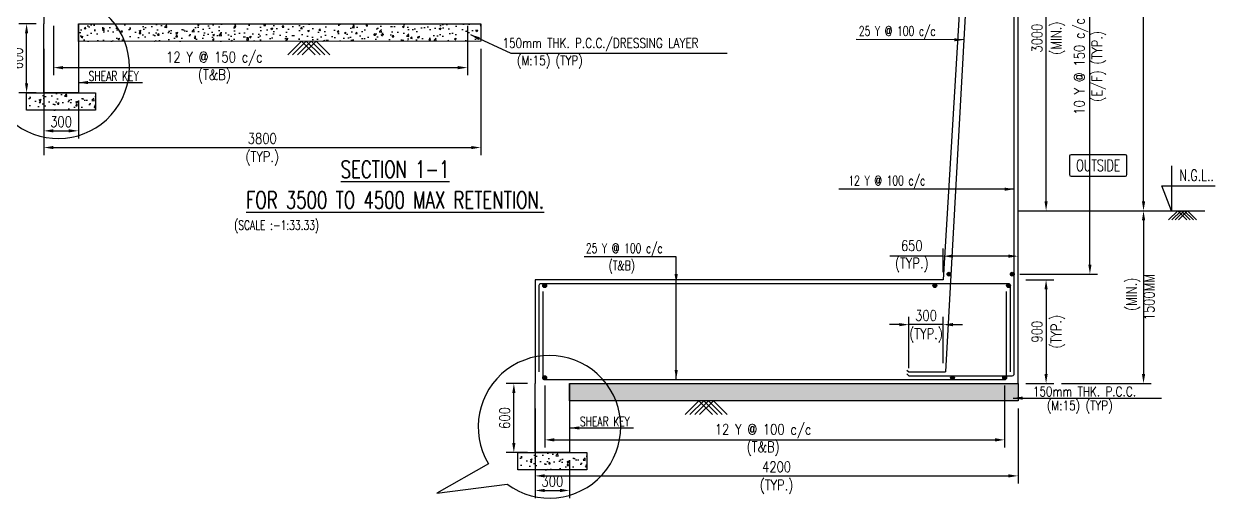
# Model space of a CAD drawing. Extents: x 345615 to 1272425, y -526289 to -156124.
# Drawn here: x 1197697 to 1228781, y -315466 to -303105 of the extents above; entities that cross this region are included whole.
import ezdxf
from ezdxf.enums import TextEntityAlignment as Align

# ---------------------------------------------------------------- set-up
doc = ezdxf.new("R2010")
doc.units = 0
doc.header["$LTSCALE"] = 500
doc.header["$MEASUREMENT"] = 0
doc.header["$PDMODE"] = 35
doc.header["$PDSIZE"] = -15
doc.layers.get('DEFPOINTS').update_dxf_attribs({"color": 4})
for name, color, linetype in [('FOOTING', 4, 'Continuous'), ('NO. BEAM', 3, 'Continuous'), ('S-DIM-1', 5, 'Continuous'), ('S-FOOTING', 4, 'Continuous'), ('S-LEVEL SECTION', 3, 'Continuous'), ('S-PCC', 9, 'Continuous'), ('S-REINFORCEMENT', 6, 'Continuous'), ('S-RETAINING WALL', 6, 'Continuous'), ('S-TEXT', 2, 'Continuous'), ('S-TEXT-1', 4, 'Continuous'), ('S-TITIL', 6, 'Continuous'), ('TITLE', 4, 'Continuous')]:
    doc.layers.add(name, color=color, linetype=linetype)
doc.styles.add('ROMANS', font='simplex.shx', dxfattribs={"width": 0.8, "height": 275, "bigfont": 'bigfont.shx'})
doc.dimstyles.new('dim100', dxfattribs={"dimtxt": 250, "dimasz": 250, "dimexe": 200, "dimexo": 200, "dimgap": 100, "dimtad": 1, "dimdec": 0, "dimzin": 0, "dimdsep": 46, "dimtxsty": 'ROMANS', "dimcen": 0, "dimclrd": 5, "dimclre": 5, "dimclrt": 4, "dimadec": 0, "dimazin": 0, "dimtfac": 1, "dimtdec": 0, "dimtix": 1, "dimtofl": 0, "dimtmove": 2, "dimatfit": 3, "dimfxl": 0, "dimtolj": 1, "dimtzin": 0, "dimlwd": -1, "dimlwe": -1, "dimarcsym": 0})
doc.dimstyles.new('dim33.33', dxfattribs={"dimtxt": 250, "dimasz": 250, "dimexe": 200, "dimexo": 200, "dimgap": 100, "dimtad": 1, "dimdec": 0, "dimlfac": 0.333331, "dimzin": 0, "dimdsep": 46, "dimtxsty": 'ROMANS', "dimcen": 0, "dimclrd": 5, "dimclre": 5, "dimclrt": 4, "dimadec": 0, "dimazin": 0, "dimtfac": 1, "dimtdec": 0, "dimtix": 1, "dimtofl": 0, "dimtmove": 2, "dimatfit": 3, "dimfxl": 0, "dimtolj": 1, "dimtzin": 0, "dimlwd": -1, "dimlwe": -1, "dimarcsym": 0})
doc.dimstyles.new('dim50', dxfattribs={"dimtxt": 250, "dimasz": 250, "dimexe": 200, "dimexo": 200, "dimgap": 100, "dimtad": 1, "dimdec": 0, "dimlfac": 0.5, "dimzin": 0, "dimdsep": 46, "dimtxsty": 'ROMANS', "dimcen": 0, "dimclrd": 5, "dimclre": 5, "dimclrt": 4, "dimadec": 0, "dimazin": 0, "dimtfac": 1, "dimtdec": 0, "dimtix": 1, "dimtofl": 0, "dimtmove": 2, "dimatfit": 3, "dimfxl": 0, "dimtolj": 1, "dimtzin": 0, "dimlwd": -1, "dimlwe": -1, "dimarcsym": 0})

# ---------------------------------------------------------------- blocks, each defined once
blk = doc.blocks.new('*D547')
at = {"layer": 'DEFPOINTS', "color": 0}
for p in [(1198469, -302955), (1209269, -302955, -19), (1209269, -304246)]:
    blk.add_point(p, dxfattribs=at)
at = {"layer": 'S-DIM-1', "color": 5}
for p, q in [((1198469, -303155), (1198469, -304446)), ((1209269, -303155), (1209269, -304446)), ((1198719, -304246), (1209019, -304246))]:
    blk.add_line(p, q, dxfattribs=at)
for points in [[(1198719, -304204), (1198719, -304288), (1198469, -304246)], [(1209019, -304204), (1209019, -304288), (1209269, -304246)]]:
    blk.add_solid(points, dxfattribs=at)
at = {"layer": 'S-DIM-1', "color": 4, "insert": (1202669, -304246), "char_height": 275, "attachment_point": 5, "style": 'ROMANS'}
blk.add_mtext('\\A1;12 Y @ 150 c/c\\P(T&B)', dxfattribs=at)
blk = doc.blocks.new('*D548')
at = {"layer": 'DEFPOINTS', "color": 0}
for p in [(1198219, -303555), (1209619, -303555, -19), (1209619, -306329)]:
    blk.add_point(p, dxfattribs=at)
at = {"layer": 'S-DIM-1', "color": 5}
for p, q in [((1198219, -303755), (1198219, -306529)), ((1209619, -303755), (1209619, -306529)), ((1198469, -306329), (1209369, -306329))]:
    blk.add_line(p, q, dxfattribs=at)
for points in [[(1198469, -306287), (1198469, -306370), (1198219, -306329)], [(1209369, -306287), (1209369, -306370), (1209619, -306329)]]:
    blk.add_solid(points, dxfattribs=at)
at = {"layer": 'S-DIM-1', "color": 4, "char_height": 275, "style": 'ROMANS'}
for s, insert, attachment_point in [('\\A1;3800', (1203919, -306229), 8), ('\\A1;(TYP.)', (1203919, -306429), 2)]:
    blk.add_mtext(s, dxfattribs=dict(at, insert=insert, attachment_point=attachment_point))
blk = doc.blocks.new('*D557')
at = {"layer": 'DEFPOINTS', "color": 0}
for p in [(1223637, -298978, 0), (1225513, -298978), (1223487, -309628, 0)]:
    blk.add_point(p, dxfattribs=at)
at = {"layer": 'S-DIM-1', "color": 5}
for p, q in [((1223837, -298978), (1225713, -298978)), ((1223687, -309628), (1225713, -309628))]:
    blk.add_line(p, q, dxfattribs=at)
at = {"layer": 'S-DIM-1', "color": 5, "lineweight": -3}
blk.add_line((1225513, -309378), (1225513, -299228), dxfattribs=at)
at = {"layer": 'S-DIM-1', "color": 5}
for points in [[(1225471, -299228), (1225555, -299228), (1225513, -298978)], [(1225471, -309378), (1225555, -309378), (1225513, -309628)]]:
    blk.add_solid(points, dxfattribs=at)
at = {"layer": 'S-DIM-1', "color": 4, "insert": (1225513, -304213), "char_height": 275, "attachment_point": 5, "rotation": 90, "style": 'ROMANS'}
blk.add_mtext('\\A1;10 Y @ 150 c/c\\P(E/F) (TYP.)', dxfattribs=at)
blk = doc.blocks.new('*D558')
at = {"layer": 'DEFPOINTS', "color": 0}
for p in [(1223637, -309778), (1223637, -312478), (1224369, -312478)]:
    blk.add_point(p, dxfattribs=at)
at = {"layer": 'S-DIM-1', "color": 5}
for p, q in [((1223837, -309778), (1224569, -309778)), ((1223837, -312478), (1224569, -312478))]:
    blk.add_line(p, q, dxfattribs=at)
at = {"layer": 'S-DIM-1', "color": 5, "lineweight": -3}
blk.add_line((1224369, -310028), (1224369, -312228), dxfattribs=at)
at = {"layer": 'S-DIM-1', "color": 5}
for points in [[(1224327, -310028), (1224411, -310028), (1224369, -309778)], [(1224327, -312228), (1224411, -312228), (1224369, -312478)]]:
    blk.add_solid(points, dxfattribs=at)
at = {"layer": 'S-DIM-1', "color": 4, "char_height": 275, "attachment_point": 5, "rotation": 90, "style": 'ROMANS'}
for s, insert in [('\\A1;(TYP.)', (1224679, -311128)), ('\\A1;900', (1224131, -311128))]:
    blk.add_mtext(s, dxfattribs=dict(at, insert=insert))
blk = doc.blocks.new('*D559')
at = {"layer": 'DEFPOINTS', "color": 0}
for p in [(1211287, -312328, -19), (1223287, -312328, -19), (1223287, -313947)]:
    blk.add_point(p, dxfattribs=at)
at = {"layer": 'S-DIM-1', "color": 5}
for p, q in [((1211287, -312528), (1211287, -314147)), ((1223287, -312528), (1223287, -314147)), ((1211537, -313947), (1223037, -313947))]:
    blk.add_line(p, q, dxfattribs=at)
for points in [[(1211537, -313905), (1211537, -313989), (1211287, -313947)], [(1223037, -313905), (1223037, -313989), (1223287, -313947)]]:
    blk.add_solid(points, dxfattribs=at)
at = {"layer": 'S-DIM-1', "color": 4, "insert": (1216987, -313947), "char_height": 275, "attachment_point": 5, "style": 'ROMANS'}
blk.add_mtext('\\A1;12 Y @ 100 c/c\\P(T&B)', dxfattribs=at)
blk = doc.blocks.new('*D560')
at = {"layer": 'DEFPOINTS', "color": 0}
for p in [(1211037, -312928, -19), (1223637, -312928, -19), (1223637, -314886)]:
    blk.add_point(p, dxfattribs=at)
at = {"layer": 'S-DIM-1', "color": 5}
for p, q in [((1211037, -313128), (1211037, -315086)), ((1223637, -313128), (1223637, -315086)), ((1211287, -314886), (1223387, -314886))]:
    blk.add_line(p, q, dxfattribs=at)
for points in [[(1211287, -314844), (1211287, -314927), (1211037, -314886)], [(1223387, -314844), (1223387, -314927), (1223637, -314886)]]:
    blk.add_solid(points, dxfattribs=at)
at = {"layer": 'S-DIM-1', "color": 4, "char_height": 275, "style": 'ROMANS'}
for s, insert, attachment_point in [('\\A1;4200', (1217337, -314786), 8), ('\\A1;(TYP.)', (1217337, -314986), 2)]:
    blk.add_mtext(s, dxfattribs=dict(at, insert=insert, attachment_point=attachment_point))
blk = doc.blocks.new('*D561')
at = {"layer": 'DEFPOINTS', "color": 0}
for p in [(1223637, -292378), (1226912, -292378), (1225416, -307978, 0)]:
    blk.add_point(p, dxfattribs=at)
at = {"layer": 'S-DIM-1', "color": 5}
for p, q in [((1223837, -292378), (1227112, -292378)), ((1225616, -307978), (1227112, -307978))]:
    blk.add_line(p, q, dxfattribs=at)
at = {"layer": 'S-DIM-1', "color": 5, "lineweight": -3}
blk.add_line((1226912, -307728), (1226912, -292628), dxfattribs=at)
at = {"layer": 'S-DIM-1', "color": 5}
for points in [[(1226870, -292628), (1226954, -292628), (1226912, -292378)], [(1226870, -307728), (1226954, -307728), (1226912, -307978)]]:
    blk.add_solid(points, dxfattribs=at)
at = {"layer": 'S-DIM-1', "color": 4, "insert": (1226912, -300178), "char_height": 275, "attachment_point": 5, "rotation": 90, "style": 'ROMANS'}
blk.add_mtext('\\A1;5200\\P(MAX.)', dxfattribs=at)
blk = doc.blocks.new('*D563')
at = {"layer": 'DEFPOINTS', "color": 0}
for p in [(1220787, -310944), (1220787, -312278), (1221687, -312151)]:
    blk.add_point(p, dxfattribs=at)
at = {"layer": 'S-DIM-1', "color": 5}
for p, q in [((1220787, -312078), (1220787, -310744)), ((1221687, -311951), (1221687, -310744))]:
    blk.add_line(p, q, dxfattribs=at)
at = {"layer": 'S-DIM-1', "color": 5, "lineweight": -3}
for p, q in [((1220537, -310944), (1220287, -310944)), ((1221687, -310944), (1220787, -310944)), ((1221937, -310944), (1222187, -310944))]:
    blk.add_line(p, q, dxfattribs=at)
at = {"layer": 'S-DIM-1', "color": 5}
for points in [[(1220537, -310902), (1220537, -310986), (1220787, -310944)], [(1221937, -310902), (1221937, -310986), (1221687, -310944)]]:
    blk.add_solid(points, dxfattribs=at)
at = {"layer": 'S-DIM-1', "color": 4, "char_height": 275, "style": 'ROMANS'}
for s, insert, attachment_point in [('\\A1;300', (1221237, -310844), 8), ('\\A1;(TYP.)', (1221237, -311044), 2)]:
    blk.add_mtext(s, dxfattribs=dict(at, insert=insert, attachment_point=attachment_point))
blk = doc.blocks.new('*D566')
at = {"layer": 'DEFPOINTS', "color": 0}
for p in [(1224569, -307978, 0), (1224569, -312478, 0), (1226912, -312478)]:
    blk.add_point(p, dxfattribs=at)
at = {"layer": 'S-DIM-1', "color": 5}
for p, q in [((1224769, -307978), (1227112, -307978)), ((1224769, -312478), (1227112, -312478))]:
    blk.add_line(p, q, dxfattribs=at)
at = {"layer": 'S-DIM-1', "color": 5, "lineweight": -3}
blk.add_line((1226912, -308228), (1226912, -312228), dxfattribs=at)
at = {"layer": 'S-DIM-1', "color": 5}
for points in [[(1226870, -308228), (1226954, -308228), (1226912, -307978)], [(1226870, -312228), (1226954, -312228), (1226912, -312478)]]:
    blk.add_solid(points, dxfattribs=at)
at = {"layer": 'S-DIM-1', "color": 4, "insert": (1226828, -310228), "char_height": 275, "attachment_point": 5, "rotation": 90, "style": 'ROMANS'}
blk.add_mtext('\\A1; (MIN.)\\P1500MM ', dxfattribs=at)
blk = doc.blocks.new('*D567')
at = {"layer": 'DEFPOINTS', "color": 0}
for p in [(1223637, -298978, 0), (1224369, -298978), (1223637, -307978, 0)]:
    blk.add_point(p, dxfattribs=at)
at = {"layer": 'S-DIM-1', "color": 5}
for p, q in [((1223837, -298978), (1224569, -298978)), ((1223837, -307978), (1224569, -307978))]:
    blk.add_line(p, q, dxfattribs=at)
at = {"layer": 'S-DIM-1', "color": 5, "lineweight": -3}
blk.add_line((1224369, -307728), (1224369, -299228), dxfattribs=at)
at = {"layer": 'S-DIM-1', "color": 5}
for points in [[(1224327, -299228), (1224411, -299228), (1224369, -298978)], [(1224327, -307728), (1224411, -307728), (1224369, -307978)]]:
    blk.add_solid(points, dxfattribs=at)
at = {"layer": 'S-DIM-1', "color": 4, "char_height": 275, "attachment_point": 5, "rotation": 90, "style": 'ROMANS'}
for s, insert in [('\\A1;3000', (1224131, -303478)), ('\\A1;(MIN.)', (1224679, -303478))]:
    blk.add_mtext(s, dxfattribs=dict(at, insert=insert))
blk = doc.blocks.new('*D568')
at = {"layer": 'DEFPOINTS', "color": 0}
for p in [(1221687, -309160), (1221687, -309778), (1223637, -309672)]:
    blk.add_point(p, dxfattribs=at)
at = {"layer": 'S-DIM-1', "color": 5}
for p, q in [((1221687, -309578), (1221687, -308960)), ((1223637, -309472), (1223637, -308960))]:
    blk.add_line(p, q, dxfattribs=at)
at = {"layer": 'S-DIM-1', "color": 5, "lineweight": -3}
for p, q in [((1221687, -309160), (1220294, -309160)), ((1223387, -309160), (1221937, -309160))]:
    blk.add_line(p, q, dxfattribs=at)
at = {"layer": 'S-DIM-1', "color": 5}
for points in [[(1221937, -309118), (1221937, -309201), (1221687, -309160)], [(1223387, -309118), (1223387, -309201), (1223637, -309160)]]:
    blk.add_solid(points, dxfattribs=at)
at = {"layer": 'S-DIM-1', "color": 4, "insert": (1220865, -309160), "char_height": 275, "attachment_point": 5, "style": 'ROMANS'}
blk.add_mtext('\\A1;650\\P(TYP.)', dxfattribs=at)
blk = doc.blocks.new('*D631')
at = {"layer": 'DEFPOINTS', "color": 0}
for p in [(1198219, -304905, -8), (1199119, -304905, -8), (1199119, -305893)]:
    blk.add_point(p, dxfattribs=at)
at = {"layer": 'S-DIM-1', "color": 5}
for p, q in [((1198219, -305105), (1198219, -306093)), ((1199119, -305105), (1199119, -306093)), ((1198469, -305893), (1198869, -305893))]:
    blk.add_line(p, q, dxfattribs=at)
for points in [[(1198469, -305851), (1198469, -305935), (1198219, -305893)], [(1198869, -305851), (1198869, -305935), (1199119, -305893)]]:
    blk.add_solid(points, dxfattribs=at)
at = {"layer": 'S-DIM-1', "color": 4, "insert": (1198669, -305656), "char_height": 275, "attachment_point": 5, "style": 'ROMANS'}
blk.add_mtext('\\A1;300', dxfattribs=at)
blk = doc.blocks.new('*D635')
at = {"layer": 'DEFPOINTS', "color": 0}
for p in [(1211037, -314278, -8), (1211937, -314278, -8), (1211937, -315266)]:
    blk.add_point(p, dxfattribs=at)
at = {"layer": 'S-DIM-1', "color": 5}
for p, q in [((1211037, -314478), (1211037, -315466)), ((1211937, -314478), (1211937, -315466)), ((1211287, -315266), (1211687, -315266))]:
    blk.add_line(p, q, dxfattribs=at)
for points in [[(1211287, -315224), (1211287, -315308), (1211037, -315266)], [(1211687, -315224), (1211687, -315308), (1211937, -315266)]]:
    blk.add_solid(points, dxfattribs=at)
at = {"layer": 'S-DIM-1', "color": 4, "insert": (1211487, -315029), "char_height": 275, "attachment_point": 5, "style": 'ROMANS'}
blk.add_mtext('\\A1;300', dxfattribs=at)
blk = doc.blocks.new('*D636')
at = {"layer": 'DEFPOINTS', "color": 0}
for p in [(1210482, -312478), (1211037, -312478, 0), (1211037, -314278, 0)]:
    blk.add_point(p, dxfattribs=at)
at = {"layer": 'S-DIM-1', "color": 5}
for p, q in [((1210837, -312478), (1210282, -312478)), ((1210482, -314028), (1210482, -312728)), ((1210837, -314278), (1210282, -314278))]:
    blk.add_line(p, q, dxfattribs=at)
for points in [[(1210440, -312728), (1210524, -312728), (1210482, -312478)], [(1210440, -314028), (1210524, -314028), (1210482, -314278)]]:
    blk.add_solid(points, dxfattribs=at)
at = {"layer": 'S-DIM-1', "color": 4, "insert": (1210244, -313378), "char_height": 275, "attachment_point": 5, "rotation": 90, "style": 'ROMANS'}
blk.add_mtext('\\A1;600', dxfattribs=at)
blk = doc.blocks.new('*D637')
at = {"layer": 'DEFPOINTS', "color": 0}
for p in [(1197769, -303105), (1198219, -303105, -11), (1198219, -304905, -11)]:
    blk.add_point(p, dxfattribs=at)
at = {"layer": 'S-DIM-1', "color": 5}
for p, q in [((1198019, -303105), (1197569, -303105)), ((1197769, -304655), (1197769, -303355)), ((1198019, -304905), (1197569, -304905))]:
    blk.add_line(p, q, dxfattribs=at)
for points in [[(1197727, -303355), (1197810, -303355), (1197769, -303105)], [(1197727, -304655), (1197810, -304655), (1197769, -304905)]]:
    blk.add_solid(points, dxfattribs=at)
at = {"layer": 'S-DIM-1', "color": 4, "insert": (1197531, -304005), "char_height": 275, "attachment_point": 5, "rotation": 90, "style": 'ROMANS'}
blk.add_mtext('\\A1;600', dxfattribs=at)

msp = doc.modelspace()

# ---------------------------------------------------------------- hatches: boundary and pattern name
at = {"layer": 'S-PCC', "linetype": 'ByBlock'}
h = msp.add_hatch(dxfattribs=at)
h.set_pattern_fill('AR-CONC,_O', color=256, scale=66.666667)
h.set_pattern_definition([(50, (-15893038.5, 108222.45), (478.173455, -41.834757), [50, -550]), (355, (-15893038.5, 108222.45), (-92.500889, 501.461422), [40, -440]), (100.4514445, (-15892998.64, 108218.96), (385.672564, 459.626661), [42.493461, -467.428075]), (46.1842, (-15893038.5, 108355.8), (711.49422, -110.346187), [75, -825]), (96.6356355, (-15892979.2, 108346.6), (623.107964, 649.4124), [63.740228, -701.142507]), (351.184164, (-15893038.5, 108355.8), (623.107963, 649.4124), [60, -660]), (21, (-15892971.83, 108322.45), (397.938035, -268.412594), [50, -550]), (326, (-15892971.83, 108322.45), (162.210221, 483.433363), [40, -440]), (71.4514447, (-15892938.66, 108300.1), (560.148251, 215.020769), [42.49346, -467.428075]), (37.5, (-15893038.5, 108222.45), (8.1065702, 221.9292359), [0, -434.6666667, 0, -446.6666667, 0, -441.6666667]), (7.5, (-15893038.5, 108222.45), (175.3796916, 262.9411413), [0, -254.6666667, 0, -424.6666667, 0, -168.3333333]), (327.5, (-15893187.16, 108222.45), (355.8816241, -15.0365812), [0, -166.6666667, 0, -520, 0, -690]), (317.5, (-15893253.83, 108222.45), (388.7907796, 66.736655), [0, -216.6666667, 0, -345.3333333, 0, -490])])
h.paths.add_polyline_path([(1199118.934, -303560.466), (1199118.934, -303104.774), (1209618.934, -303104.774), (1209618.934, -303554.774)])
h = msp.add_hatch(dxfattribs=at)
h.set_pattern_fill('AR-CONC,_O', color=256, scale=66.666667)
h.set_pattern_definition([(50, (-15895648.5, 106422.45), (478.173455, -41.834757), [50, -550]), (355, (-15895648.5, 106422.45), (-92.500889, 501.461422), [40, -440]), (100.4514445, (-15895608.64, 106418.96), (385.672564, 459.626661), [42.493461, -467.428075]), (46.1842, (-15895648.5, 106555.8), (711.49422, -110.346187), [75, -825]), (96.6356355, (-15895589.2, 106546.6), (623.107964, 649.4124), [63.740228, -701.142507]), (351.184164, (-15895648.5, 106555.8), (623.107963, 649.4124), [60, -660]), (21, (-15895581.83, 106522.45), (397.938035, -268.412594), [50, -550]), (326, (-15895581.83, 106522.45), (162.210221, 483.433363), [40, -440]), (71.4514447, (-15895548.66, 106500.1), (560.148251, 215.020769), [42.49346, -467.428075]), (37.5, (-15895648.5, 106422.45), (8.1065702, 221.9292359), [0, -434.6666667, 0, -446.6666667, 0, -441.6666667]), (7.5, (-15895648.5, 106422.45), (175.3796916, 262.9411413), [0, -254.6666667, 0, -424.6666667, 0, -168.3333333]), (327.5, (-15895797.16, 106422.45), (355.8816241, -15.0365812), [0, -166.6666667, 0, -520, 0, -690]), (317.5, (-15895863.83, 106422.45), (388.7907796, 66.736655), [0, -216.6666667, 0, -345.3333333, 0, -490])])
h.paths.add_polyline_path([(1197768.934, -305354.774), (1197768.934, -304904.774), (1199568.934, -304904.774), (1199568.934, -305354.774)])
h = msp.add_hatch(dxfattribs=at)
h.set_pattern_fill('AR-CONC,_O', color=256, scale=66.666667)
h.set_pattern_definition([(50, (-15882670.76, 98849.55), (478.173455, -41.834757), [50, -550]), (355, (-15882670.76, 98849.55), (-92.500889, 501.461422), [40, -440]), (100.4514445, (-15882630.9, 98846.06), (385.672564, 459.626661), [42.493461, -467.428075]), (46.1842, (-15882670.76, 98982.9), (711.49422, -110.346187), [75, -825]), (96.6356355, (-15882611.46, 98973.7), (623.107964, 649.4124), [63.740228, -701.142507]), (351.184164, (-15882670.76, 98982.9), (623.107963, 649.4124), [60, -660]), (21, (-15882604.1, 98949.55), (397.938035, -268.412594), [50, -550]), (326, (-15882604.1, 98949.55), (162.210221, 483.433363), [40, -440]), (71.4514447, (-15882570.93, 98927.2), (560.148251, 215.020769), [42.49346, -467.428075]), (37.5, (-15882670.76, 98849.55), (8.1065702, 221.9292359), [0, -434.6666667, 0, -446.6666667, 0, -441.6666667]), (7.5, (-15882670.76, 98849.55), (175.3796916, 262.9411413), [0, -254.6666667, 0, -424.6666667, 0, -168.3333333]), (327.5, (-15882819.42, 98849.55), (355.8816241, -15.0365812), [0, -166.6666667, 0, -520, 0, -690]), (317.5, (-15882886.1, 98849.55), (388.7907796, 66.736655), [0, -216.6666667, 0, -345.3333333, 0, -490])])
h.paths.add_polyline_path([(1211936.671, -312927.672), (1211936.671, -312477.672), (1223636.671, -312477.672), (1223636.671, -312927.672)])
h = msp.add_hatch(dxfattribs=at)
h.set_pattern_fill('AR-CONC,_O', color=256, scale=66.666667)
h.set_pattern_definition([(50, (-15882830.76, 97049.55), (478.173455, -41.834757), [50, -550]), (355, (-15882830.76, 97049.55), (-92.500889, 501.461422), [40, -440]), (100.4514445, (-15882790.9, 97046.06), (385.672564, 459.626661), [42.493461, -467.428075]), (46.1842, (-15882830.76, 97182.9), (711.49422, -110.346187), [75, -825]), (96.6356355, (-15882771.46, 97173.7), (623.107964, 649.4124), [63.740228, -701.142507]), (351.184164, (-15882830.76, 97182.9), (623.107963, 649.4124), [60, -660]), (21, (-15882764.1, 97149.55), (397.938035, -268.412594), [50, -550]), (326, (-15882764.1, 97149.55), (162.210221, 483.433363), [40, -440]), (71.4514447, (-15882730.93, 97127.2), (560.148251, 215.020769), [42.49346, -467.428075]), (37.5, (-15882830.76, 97049.55), (8.1065702, 221.9292359), [0, -434.6666667, 0, -446.6666667, 0, -441.6666667]), (7.5, (-15882830.76, 97049.55), (175.3796916, 262.9411413), [0, -254.6666667, 0, -424.6666667, 0, -168.3333333]), (327.5, (-15882979.42, 97049.55), (355.8816241, -15.0365812), [0, -166.6666667, 0, -520, 0, -690]), (317.5, (-15883046.1, 97049.55), (388.7907796, 66.736655), [0, -216.6666667, 0, -345.3333333, 0, -490])])
h.paths.add_polyline_path([(1210586.671, -314727.672), (1210586.671, -314277.672), (1212386.671, -314277.672), (1212386.671, -314727.672)])

# ---------------------------------------------------------------- linework, layer by layer
at = {"color": 1}
msp.add_line((1223636.671, -307977.672, -8.324), (1228510.25, -307977.672, -8.324), dxfattribs=at)
at = {"layer": 'FOOTING', "ltscale": 0.3}
for points, elevation in [([(1199118.934, -303104.774), (1199118.934, -304904.774), (1198218.934, -304904.774), (1198218.934, -303104.774)], -19.392), ([(1211936.671, -312477.672), (1211936.671, -314277.672), (1211036.671, -314277.672), (1211036.671, -312477.672)], -8.324)]:
    msp.add_lwpolyline(points, dxfattribs=dict(at, elevation=elevation))
at = {"layer": 'NO. BEAM', "color": 7, "elevation": 20.933}
msp.add_lwpolyline([(1226440.029, -306514.848), (1225020.029, -306514.848, 0.414213562), (1224980.029, -306554.848), (1224980.029, -307034.848, 0.414213562), (1225020.029, -307074.848), (1226440.029, -307074.848, 0.414213562), (1226480.029, -307034.848), (1226480.029, -306554.848, 0.414213562)], format="xyb", close=True, dxfattribs=at)
at = {"layer": 'S-FOOTING'}
for p, q in [((1221686.671, -309777.672, -8.324), (1211036.671, -309777.672, -8.324)), ((1211036.671, -309777.672, -8.324), (1211036.671, -312477.672, -8.324)), ((1211936.671, -312477.672, -8.324), (1223636.671, -312477.672, -8.324))]:
    msp.add_line(p, q, dxfattribs=at)
at = {"layer": 'S-FOOTING', "elevation": -19.392}
for points in [[(1207822.425, -301004.774), (1198222.425, -301004.774), (1198218.934, -303104.774)], [(1199118.934, -303104.774), (1209618.934, -303104.774)]]:
    msp.add_lwpolyline(points, dxfattribs=at)
at = {"layer": 'S-LEVEL SECTION', "elevation": -8.324}
msp.add_lwpolyline([(1227637.101, -306807.273), (1227637.101, -307977.672), (1227387.101, -307327.672), (1228780.831, -307327.672)], dxfattribs=at)
at = {"layer": 'S-PCC'}
for points, elevation in [([(1199118.934, -303560.466), (1199118.934, -303104.774), (1209618.934, -303104.774), (1209618.934, -303554.774)], -19.392), ([(1197768.934, -305354.774), (1197768.934, -304904.774), (1199568.934, -304904.774), (1199568.934, -305354.774)], -19.392), ([(1211936.671, -312927.672), (1211936.671, -312477.672), (1223636.671, -312477.672), (1223636.671, -312927.672)], -8.324), ([(1210586.671, -314727.672), (1210586.671, -314277.672), (1212386.671, -314277.672), (1212386.671, -314727.672)], -8.324)]:
    msp.add_lwpolyline(points, close=True, dxfattribs=dict(at, elevation=elevation))
for points, elevation in [([(1205301.112, -303915.213), (1204943.139, -303557.24), (1204585.166, -303915.213)], -19.392), ([(1205425.208, -303912.746), (1205067.235, -303554.774), (1204709.262, -303912.746)], -19.392), ([(1205551.77, -303912.746), (1205193.797, -303554.774), (1204835.825, -303912.746)], -19.392), ([(1205678.333, -303912.746), (1205320.36, -303554.774), (1204962.387, -303912.746)], -19.392), ([(1228044.609, -308216.321), (1227805.96, -307977.672), (1227567.312, -308216.321)], -8.324), ([(1228128.984, -308216.321), (1227890.335, -307977.672), (1227651.687, -308216.321)], -8.324), ([(1228213.359, -308216.321), (1227974.71, -307977.672), (1227736.062, -308216.321)], -8.324), ([(1228297.734, -308216.321), (1228059.085, -307977.672), (1227820.437, -308216.321)], -8.324), ([(1215666.382, -313285.645), (1215308.409, -312927.672), (1214950.437, -313285.645)], -8.324), ([(1215792.945, -313285.645), (1215434.972, -312927.672), (1215076.999, -313285.645)], -8.324), ([(1215919.507, -313285.645), (1215561.534, -312927.672), (1215203.562, -313285.645)], -8.324), ([(1216046.07, -313285.645), (1215688.097, -312927.672), (1215330.124, -313285.645)], -8.324)]:
    msp.add_lwpolyline(points, dxfattribs=dict(at, elevation=elevation))
at = {"layer": 'S-REINFORCEMENT', "color": 5, "ltscale": 10}
msp.add_line((1222834.57, -292444.426, -8.324), (1221748.014, -312177.672, -8.324), dxfattribs=at)
at = {"layer": 'S-REINFORCEMENT', "color": 5, "ltscale": 10, "elevation": -8.324}
for points in [[(1220736.671, -312227.672), (1220786.671, -312277.672), (1223486.671, -312277.672, 0.414213562), (1223536.671, -312227.672), (1223536.671, -292586.628, 0.414213562), (1223486.671, -292536.628), (1223003.671, -292536.628)], [(1223436.671, -312177.672), (1223436.671, -309927.672, 0.414213562), (1223386.671, -309877.672), (1211186.671, -309877.672, 0.414213562), (1211136.671, -309927.672), (1211136.671, -312177.672)], [(1211236.671, -310077.672), (1211236.671, -312327.672, 0.414213562), (1211286.671, -312377.672), (1223286.671, -312377.672, 0.414213562), (1223336.671, -312327.672), (1223336.671, -310077.672)]]:
    msp.add_lwpolyline(points, format="xyb", dxfattribs=at)
at = {"layer": 'S-REINFORCEMENT', "color": 5, "ltscale": 10, "const_width": 50, "elevation": -8.324}
for points in [[(1221811.671, -309627.671, 1), (1221861.671, -309627.671, 1)], [(1223461.671, -309627.671, 1), (1223511.671, -309627.671, 1)], [(1211311.671, -309927.672, 1), (1211261.671, -309927.672, 1)], [(1221491.011, -309927.672, 1), (1221441.011, -309927.672, 1)], [(1223361.671, -309927.672, -1), (1223411.671, -309927.672, -1)], [(1211311.671, -312327.672, -1), (1211261.671, -312327.672, -1)], [(1221952.459, -312327.672, -1), (1221902.459, -312327.672, -1)], [(1223311.671, -312327.672, -1), (1223261.671, -312327.672, -1)]]:
    msp.add_lwpolyline(points, format="xyb", close=True, dxfattribs=at)
at = {"layer": 'S-REINFORCEMENT', "color": 5, "ltscale": 10, "elevation": -8.324}
msp.add_lwpolyline([(1220736.671, -312127.672), (1220786.671, -312177.672), (1221748.014, -312177.672)], dxfattribs=at)
at = {"layer": 'S-REINFORCEMENT', "color": 5, "ltscale": 10}
for centre in [(1221836.671, -309627.671, -8.324), (1223486.671, -309627.671, -8.324), (1211286.671, -309927.672, -8.324), (1221466.011, -309927.672, -8.324), (1223386.671, -309927.672, -8.324), (1211286.671, -312327.672, -8.324), (1221927.459, -312327.672, -8.324), (1223286.671, -312327.672, -8.324)]:
    msp.add_circle(centre, 50, dxfattribs=at)
at = {"layer": 'S-RETAINING WALL', "color": 4}
msp.add_line((1222736.671, -292377.672, -8.324), (1221686.671, -309777.672, -8.324), dxfattribs=at)
at = {"layer": 'S-RETAINING WALL', "color": 4, "elevation": -8.324}
msp.add_lwpolyline([(1223636.671, -312477.672), (1223636.671, -292377.672)], dxfattribs=at)
at = {"layer": 'S-TEXT', "color": 2, "ltscale": 11, "elevation": 10.718}
msp.add_lwpolyline([(1209820.914, -314568.98), (1208469.121, -315331.986), (1210307.543, -315102.415)], dxfattribs=at)
at = {"layer": 'S-TEXT', "color": 2, "ltscale": 11}
for centre in [(1198593.934, -304233.587, -0.35), (1211411.671, -313606.486, 10.718)]:
    msp.add_arc(centre, 1859.274, 233.5693979, 211.1762062, dxfattribs=at)

# ---------------------------------------------------------------- texts
at = {"layer": 'S-LEVEL SECTION', "style": 'ROMANS', "width": 0.7}
msp.add_text('N.G.L..', height=300, dxfattribs=at).set_placement((1227846.567, -307050.119, 20.933), align=Align.MIDDLE_LEFT)
at = {"layer": 'S-TEXT', "style": 'ROMANS', "width": 0.7}
msp.add_text('(SCALE :-1:33.33)', height=250, dxfattribs=at).set_placement((1204292.548, -308351.059, -8.324), align=Align.MIDDLE_CENTER)
at = {"layer": 'S-TEXT-1', "style": 'ROMANS'}
for s, width, p in [('25 Y @ 100 c/c', 0.7, (1219482.966, -303290.888, -8.324)), ('150mm THK. P.C.C./DRESSING LAYER', 0.8, (1210184.85, -303605.205, 170.195)), ('(M:15) (TYP)', 0.8, (1210560.606, -304060.06, 170.195)), ('SHEAR KEY', 0.7, (1199386.858, -304466.192, -19.392)), ('12 Y @ 100 c/c', 0.7, (1219210.397, -307189.042, -8.324)), ('25 Y @ 100 c/c', 0.7, (1212361.897, -308953.483, -8.324)), ('(T&B)', 0.7, (1212957.056, -309403.483, -8.324)), ('150mm THK. P.C.C.', 0.8, (1224023.45, -312688.598, 181.263)), ('(M:15) (TYP)', 0.8, (1224386.126, -313051.448, 181.263)), ('SHEAR KEY', 0.7, (1212204.595, -313468.822, -8.324))]:
    msp.add_text(s, height=250, dxfattribs=dict(at, width=width)).set_placement(p, align=Align.MIDDLE_LEFT)
at = {"layer": 'S-TITIL', "style": 'ROMANS', "width": 0.7}
for s, p in [('%%USECTION 1-1', (1207382.096, -306895.892, 0.025)), ('%%UFOR 3500 TO 4500 MAX RETENTION.', (1207382.096, -307695.892, 0.025))]:
    msp.add_text(s, height=450, dxfattribs=at).set_placement(p, align=Align.MIDDLE_CENTER)
at = {"layer": 'TITLE', "color": 2, "style": 'ROMANS', "width": 0.7}
msp.add_text('OUTSIDE', height=300, dxfattribs=at).set_placement((1225730.029, -306794.848, 20.933), align=Align.MIDDLE_CENTER)

# ---------------------------------------------------------------- dimensions: what is measured, and where the dimension line sits
at = {"layer": 'S-DIM-1'}
for base, p1, p2, angle, text, override, picture, middle in [((1226912.032, -292377.672, -8.324), (1225415.91, -307977.672, -8.324), (1223636.671, -292377.672, -8.324), 270, '<>\\X(MAX.)', {"dimtxt": 250, "dimasz": 250, "dimtxsty": 'ROMANS', "dimtofl": 1, "dimtmove": 0, "dimlwd": 65533}, '*D561', (1226912.032, -300177.672, -8.324)), ((1225512.99, -298977.672, -8.324), (1223486.671, -309627.671, -8.324), (1223636.671, -298977.672, -8.324), 90, '10 Y @ 150 c/c\\X(E/F) (TYP.)', {"dimtxt": 250, "dimasz": 250, "dimtofl": 1, "dimtmove": 0, "dimlwd": 65533}, '*D557', (1225512.99, -304212.8, -8.324)), ((1226912.032, -312477.672, -8.324), (1224568.987, -307977.672, -8.324), (1224568.987, -312477.672, -8.324), 90, ' (MIN.)\\P1500MM ', {"dimtxsty": 'ROMANS', "dimtofl": 1, "dimtmove": 1, "dimlwd": 65533}, '*D566', (1227320.705, -310227.672, -8.324)), ((1221686.671, -309159.584, -8.324), (1223636.671, -309672.003, -8.324), (1221686.671, -309777.672, -8.324), 180, '<>\\X(TYP.)', {"dimtxt": 250, "dimasz": 250, "dimtofl": 1, "dimtmove": 0, "dimlwd": 65533}, '*D568', (1220865.243, -309159.584, -8.324))]:
    dim = msp.add_linear_dim(base=base, p1=p1, p2=p2, angle=angle, text=text, dimstyle='dim33.33', override=override, dxfattribs=at)
    dim.commit()
    dim.dimension.update_dxf_attribs({"geometry": picture, "text_midpoint": middle, "dimtype": 160})
for base, p1, p2, angle, text, override, picture, middle in [((1224368.987, -298977.672, -8.324), (1223636.671, -307977.672, -8.324), (1223636.671, -298977.672, -8.324), 270, '3000\\X(MIN.)', {"dimtxt": 250, "dimasz": 250, "dimtxsty": 'ROMANS', "dimtofl": 1, "dimtmove": 0, "dimlwd": 65533}, '*D567', (1224368.987, -303477.672, -8.324)), ((1224368.987, -312477.672, -8.324), (1223636.671, -309777.672, -8.324), (1223636.671, -312477.672, -8.324), 90, '<>\\X(TYP.)', {"dimtxt": 250, "dimasz": 250, "dimtxsty": 'ROMANS', "dimtofl": 1, "dimtmove": 0, "dimlwd": 65533}, '*D558', (1224368.987, -311127.672, -8.324)), ((1220786.671, -310944.092, -8.324), (1221686.671, -312150.869, -8.324), (1220786.671, -312277.672, -8.324), 180, '<>\\X(TYP.)', {"dimtxt": 250, "dimasz": 250, "dimtofl": 1, "dimtmove": 0, "dimlwd": 65533}, '*D563', (1221236.671, -310944.092, -8.324))]:
    dim = msp.add_linear_dim(base=base, p1=p1, p2=p2, angle=angle, text=text, dimstyle='dim33.33', override=override, dxfattribs=at)
    dim.commit()
    dim.dimension.update_dxf_attribs({"geometry": picture, "text_midpoint": middle})
for base, p1, p2, text, picture, middle in [((1209268.934, -304246.067, 0.025), (1198468.934, -302954.774, 0.025), (1209268.934, -302954.774, -19.392), '12 Y @ 150 c/c\\X(T&B)', '*D547', (1202668.934, -304246.067, 0.025)), ((1223286.671, -313946.928, 11.093), (1211286.671, -312327.672, -8.324), (1223286.671, -312327.672, -8.324), '12 Y @ 100 c/c\\X(T&B)', '*D559', (1216986.671, -313946.928, 11.093))]:
    dim = msp.add_linear_dim(base=base, p1=p1, p2=p2, text=text, dimstyle='dim33.33', override={"dimtxt": 250, "dimasz": 250, "dimtmove": 0}, dxfattribs=at)
    dim.commit()
    dim.dimension.update_dxf_attribs({"geometry": picture, "text_midpoint": middle, "dimtype": 160})
for p1, p2, distance, picture, middle in [((1198218.934, -304904.774, -19.392), (1198218.934, -303104.774, -19.392), 450.22, '*D637', (1197531.214, -304004.774, -8.324)), ((1198218.934, -304904.774, -19.392), (1199118.934, -304904.774, -19.392), -988.383, '*D631', (1198668.934, -305655.657, -11.068)), ((1211036.671, -314277.672, -8.324), (1211036.671, -312477.672, -8.324), 554.72, '*D636', (1210244.451, -313377.672, -8.324)), ((1211036.671, -314277.672, -8.324), (1211936.671, -314277.672, -8.324), -988.383, '*D635', (1211486.671, -315028.555))]:
    dim = msp.add_aligned_dim(p1=p1, p2=p2, distance=distance, dimstyle='dim33.33', override={"dimtmove": 0}, dxfattribs=at)
    dim.commit()
    dim.dimension.update_dxf_attribs({"geometry": picture, "text_midpoint": middle})
for base, p1, p2, picture, middle in [((1209618.934, -306328.714, 0.025), (1198218.934, -303554.774, 0.025), (1209618.934, -303554.774, -19.392), '*D548', (1203918.934, -306328.714, 0.025)), ((1223636.671, -314885.535, 11.093), (1211036.671, -312927.672, -8.324), (1223636.671, -312927.672, -8.324), '*D560', (1217336.671, -314885.535, 11.093))]:
    dim = msp.add_linear_dim(base=base, p1=p1, p2=p2, text='<>\\X(TYP.)', dimstyle='dim33.33', override={"dimtxt": 250, "dimasz": 250, "dimtmove": 0}, dxfattribs=at)
    dim.commit()
    dim.dimension.update_dxf_attribs({"geometry": picture, "text_midpoint": middle})

# ---------------------------------------------------------------- leaders
for points, override in [([(1214717.569, -309877.672, -8.324), (1214717.569, -309178.483, -8.324), (1212316.822, -309178.483, -8.324)], {"dimtad": 0, "dimarcsym": 1}), ([(1214717.569, -312377.672, -8.324), (1214717.569, -309178.483, -8.324), (1212316.822, -309178.483, -8.324)], {"dimgap": 100, "dimtad": 0, "dimarcsym": 1})]:
    msp.add_leader(points, dimstyle='dim100', override=override)
at = {"layer": 'FOOTING', "ltscale": 0.3}
for points in [[(1199121.846, -304633.873, -19.392), (1200789.301, -304633.873, -19.392)], [(1211939.583, -313636.504, -8.324), (1213607.038, -313636.504, -8.324)]]:
    msp.add_leader(points, dimstyle='dim50', override={"dimgap": 100, "dimtad": 0}, dxfattribs=at)
at = {"layer": 'S-DIM-1'}
for points in [[(1209348.434, -303386.317, -19.392), (1210404.934, -303871.774, -19.392), (1216049.994, -303871.774, -19.392)], [(1222224.713, -303520.205, -8.324), (1219412.387, -303515.888, -8.324)], [(1223535.595, -307414.042, -8.324), (1218963.186, -307414.042, -8.324)], [(1223506.741, -312857.519, -8.324), (1224230.454, -312863.162, -8.324), (1227379.379, -312863.162, -8.324)]]:
    msp.add_leader(points, dimstyle='dim100', dxfattribs=at)

doc.saveas('drawing.dxf')
